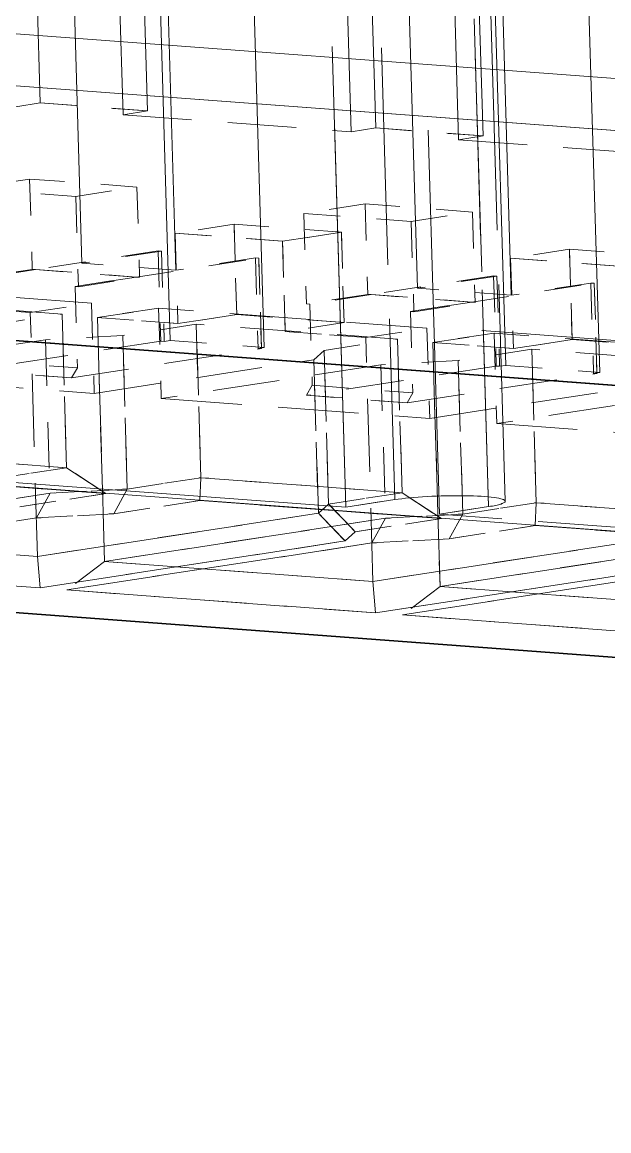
# Model space of a CAD drawing. Extents: x 23 to 417, y 3 to 294.
# Drawn here: x 358.016 to 359.63, y 105.832 to 108.879 of the extents above; entities that cross this region are included whole.
import ezdxf

# ---------------------------------------------------------------- set-up
doc = ezdxf.new("R2010")
doc.units = 0
doc.linetypes.add('DASHED', pattern=[15, 12, -3])
doc.layers.get('0').update_dxf_attribs({"lineweight": 13})

# ---------------------------------------------------------------- blocks, each defined once
blk = doc.blocks.new('BLOCK3535')
at = {"color": 7, "linetype": 'DASHED', "lineweight": 13, "ltscale": 0.20616}
for p, q in [((12.3175, -48.6523), (12.0735, -40.4096)), ((12.3175, -48.6523), (12.0735, -40.4096)), ((12.8342, -48.6908), (12.5902, -40.4481)), ((12.8342, -48.6908), (12.5902, -40.4481)), ((14.163, -48.7898), (13.919, -40.547)), ((14.163, -48.7898), (13.919, -40.547)), ((14.6797, -48.8283), (14.4357, -40.5855)), ((14.6797, -48.8283), (14.4357, -40.5855))]:
    blk.add_line(p, q, dxfattribs=at)
at = {"color": 7, "linetype": 'DASHED', "lineweight": 13, "ltscale": 0.19374}
for p, q in [((11.831, -48.2283), (11.6017, -40.482)), ((11.831, -48.2283), (11.6017, -40.482)), ((12.3478, -48.2667), (12.1184, -40.5205)), ((12.3478, -48.2667), (12.1184, -40.5205)), ((13.6765, -48.3657), (13.4472, -40.6195)), ((13.6765, -48.3657), (13.4472, -40.6195)), ((14.1933, -48.4042), (13.9639, -40.658)), ((14.1933, -48.4042), (13.9639, -40.658))]:
    blk.add_line(p, q, dxfattribs=at)
at = {"color": 7, "linetype": 'DASHED', "lineweight": 13, "ltscale": 0.211127}
for p, q in [((13.2824, -49.5691), (13.0325, -41.1277)), ((13.0325, -41.1277), (13.2824, -49.5691)), ((13.5493, -41.1662), (13.7992, -49.6076)), ((13.5493, -41.1662), (13.7992, -49.6076))]:
    blk.add_line(p, q, dxfattribs=at)
at = {"color": 7, "linetype": 'DASHED', "lineweight": 13, "ltscale": 0.090661}
for p, q in [((11.4947, -43.7224), (11.602, -47.3472)), ((11.4947, -43.7224), (11.602, -47.3472)), ((12.0578, -47.4119), (11.9505, -43.7871)), ((12.0578, -47.4119), (11.9505, -43.7871)), ((12.0853, -43.7664), (12.1926, -47.3912)), ((12.0853, -43.7664), (12.1926, -47.3912)), ((13.3402, -43.8598), (13.4475, -47.4847)), ((13.3402, -43.8598), (13.4475, -47.4847)), ((13.3127, -47.5054), (13.2054, -43.8805)), ((13.3127, -47.5054), (13.2054, -43.8805)), ((13.9033, -47.5494), (13.796, -43.9245)), ((13.9033, -47.5494), (13.796, -43.9245)), ((13.9308, -43.9038), (14.0381, -47.5286)), ((13.9308, -43.9038), (14.0381, -47.5286))]:
    blk.add_line(p, q, dxfattribs=at)
at = {"color": 7, "linetype": 'DASHED', "lineweight": 13}
blk.add_line((70.8736, -52.8313), (-48.7142, -43.9261), dxfattribs=at)
at = {"color": 7, "lineweight": 35}
blk.add_line((69.7953, -52.997), (-49.7925, -44.0918), dxfattribs=at)
at = {"color": 7, "linetype": 'DASHED', "lineweight": 13, "ltscale": 0.099354}
for p, q in [((13.4344, -45.5552), (13.552, -49.5277)), ((13.4344, -45.5552), (13.552, -49.5277)), ((14.1602, -49.5365), (14.0426, -45.5641)), ((14.1602, -49.5365), (14.0426, -45.5641)), ((14.0687, -49.5661), (13.9511, -45.5937)), ((13.9511, -45.5937), (14.0687, -49.5661))]:
    blk.add_line(p, q, dxfattribs=at)
at = {"color": 7, "linetype": 'DASHED', "lineweight": 13, "ltscale": 0.468202}
for p, q in [((4.0137, -46.4115), (22.69, -47.8022)), ((4.0137, -46.4115), (22.69, -47.8022)), ((22.5289, -48.0764), (3.8526, -46.6856)), ((3.8526, -46.6856), (22.5289, -48.0764))]:
    blk.add_line(p, q, dxfattribs=at)
at = {"color": 7, "linetype": 'DASHED', "lineweight": 13, "ltscale": 0.003409}
for p, q in [((11.4673, -47.368), (11.602, -47.3472)), ((11.602, -47.3472), (11.4673, -47.368)), ((12.1926, -47.3912), (12.0578, -47.4119)), ((12.1926, -47.3912), (12.0578, -47.4119)), ((13.3127, -47.5054), (13.4475, -47.4847)), ((13.4475, -47.4847), (13.3127, -47.5054)), ((14.0381, -47.5286), (13.9033, -47.5494)), ((14.0381, -47.5286), (13.9033, -47.5494))]:
    blk.add_line(p, q, dxfattribs=at)
at = {"color": 7, "linetype": 'DASHED', "lineweight": 13, "ltscale": 0.014805}
for p, q in [((11.602, -47.3472), (12.1926, -47.3912)), ((12.1926, -47.3912), (11.602, -47.3472)), ((13.4475, -47.4847), (14.0381, -47.5286)), ((14.0381, -47.5286), (13.4475, -47.4847)), ((12.1341, -47.8092), (11.5435, -47.7652)), ((12.1341, -47.8092), (11.5435, -47.7652)), ((11.2066, -47.817), (11.7971, -47.861)), ((11.2066, -47.817), (11.7971, -47.861)), ((13.0521, -47.9544), (13.6426, -47.9984)), ((13.0521, -47.9544), (13.6426, -47.9984)), ((13.9796, -47.9466), (13.389, -47.9026)), ((13.9796, -47.9466), (13.389, -47.9026)), ((13.2585, -48.0574), (12.6679, -48.0134)), ((13.2585, -48.0574), (12.6679, -48.0134)), ((12.935, -48.1071), (12.3444, -48.0631)), ((12.3444, -48.0631), (12.935, -48.1071)), ((14.7805, -48.2445), (14.1899, -48.2005)), ((14.1899, -48.2005), (14.7805, -48.2445)), ((15.104, -48.1948), (14.5134, -48.1508)), ((15.104, -48.1948), (14.5134, -48.1508)), ((12.6826, -48.51), (13.2732, -48.5539)), ((13.2732, -48.5539), (12.6826, -48.51)), ((14.5281, -48.6474), (15.1187, -48.6914)), ((15.1187, -48.6914), (14.5281, -48.6474))]:
    blk.add_line(p, q, dxfattribs=at)
at = {"color": 7, "linetype": 'DASHED', "lineweight": 13, "ltscale": 0.03146}
for p, q in [((12.0578, -47.4119), (13.3127, -47.5054)), ((12.0578, -47.4119), (13.3127, -47.5054)), ((13.9033, -47.5494), (15.1582, -47.6428)), ((13.9033, -47.5494), (15.1582, -47.6428))]:
    blk.add_line(p, q, dxfattribs=at)
at = {"color": 7, "linetype": 'DASHED', "lineweight": 13, "ltscale": 0.008523}
for p, q in [((11.5435, -47.7652), (11.2066, -47.817)), ((11.5435, -47.7652), (11.2066, -47.817)), ((11.7971, -47.861), (12.1341, -47.8092)), ((11.7971, -47.861), (12.1341, -47.8092)), ((13.389, -47.9026), (13.0521, -47.9544)), ((13.389, -47.9026), (13.0521, -47.9544)), ((13.6426, -47.9984), (13.9796, -47.9466)), ((13.6426, -47.9984), (13.9796, -47.9466)), ((11.5583, -48.2618), (11.2213, -48.3135)), ((11.5583, -48.2618), (11.2213, -48.3135)), ((11.5767, -48.2631), (11.2397, -48.3149)), ((11.5767, -48.2631), (11.2397, -48.3149)), ((11.7934, -48.3561), (12.1304, -48.3044)), ((12.1304, -48.3044), (11.7934, -48.3561)), ((11.8118, -48.3575), (12.1488, -48.3057)), ((11.8118, -48.3575), (12.1488, -48.3057)), ((13.4037, -48.3992), (13.0668, -48.451)), ((13.4037, -48.3992), (13.0668, -48.451)), ((13.4222, -48.4006), (13.0852, -48.4523)), ((13.4222, -48.4006), (13.0852, -48.4523)), ((13.6389, -48.4936), (13.9758, -48.4418)), ((13.9758, -48.4418), (13.6389, -48.4936)), ((13.6573, -48.4949), (13.9943, -48.4432)), ((13.6573, -48.4949), (13.9943, -48.4432)), ((11.5471, -48.4992), (11.8841, -48.4474)), ((11.5471, -48.4992), (11.8841, -48.4474)), ((11.9162, -48.5267), (12.2532, -48.4749)), ((12.2532, -48.4749), (11.9162, -48.5267)), ((13.3926, -48.6366), (13.7296, -48.5849)), ((13.3926, -48.6366), (13.7296, -48.5849)), ((13.7617, -48.6641), (14.0987, -48.6123)), ((14.0987, -48.6123), (13.7617, -48.6641))]:
    blk.add_line(p, q, dxfattribs=at)
at = {"color": 7, "linetype": 'DASHED', "lineweight": 13, "ltscale": 0.012419}
for p, q in [((11.5435, -47.7652), (11.5583, -48.2618)), ((11.5435, -47.7652), (11.5583, -48.2618)), ((12.1341, -47.8092), (12.1488, -48.3057)), ((12.1341, -47.8092), (12.1488, -48.3057)), ((11.7971, -47.861), (11.8118, -48.3575)), ((11.7971, -47.861), (11.8118, -48.3575)), ((13.0521, -47.9544), (13.0668, -48.451)), ((13.0521, -47.9544), (13.0668, -48.451)), ((13.389, -47.9026), (13.4037, -48.3992)), ((13.389, -47.9026), (13.4037, -48.3992)), ((13.9796, -47.9466), (13.9943, -48.4432)), ((13.9796, -47.9466), (13.9943, -48.4432)), ((12.6826, -48.51), (12.6679, -48.0134)), ((12.6679, -48.0134), (12.6826, -48.51)), ((13.6426, -47.9984), (13.6573, -48.4949)), ((13.6426, -47.9984), (13.6573, -48.4949)), ((12.3444, -48.0631), (12.3591, -48.5597)), ((12.3444, -48.0631), (12.3591, -48.5597)), ((13.2732, -48.5539), (13.2585, -48.0574)), ((13.2585, -48.0574), (13.2732, -48.5539)), ((12.9497, -48.6036), (12.935, -48.1071)), ((12.935, -48.1071), (12.9497, -48.6036)), ((12.2507, -48.1596), (12.2654, -48.6561)), ((12.2507, -48.1596), (12.2654, -48.6561)), ((12.2691, -48.161), (12.2838, -48.6575)), ((12.2691, -48.161), (12.2838, -48.6575)), ((12.7858, -48.1994), (12.8005, -48.696)), ((12.7858, -48.1994), (12.8005, -48.696)), ((12.819, -48.6974), (12.8043, -48.2008)), ((12.8043, -48.2008), (12.819, -48.6974)), ((14.1899, -48.2005), (14.2046, -48.6971)), ((14.1899, -48.2005), (14.2046, -48.6971)), ((14.5281, -48.6474), (14.5134, -48.1508)), ((14.5134, -48.1508), (14.5281, -48.6474)), ((14.0961, -48.297), (14.1108, -48.7936)), ((14.0961, -48.297), (14.1108, -48.7936)), ((14.1146, -48.2984), (14.1293, -48.7949)), ((14.1146, -48.2984), (14.1293, -48.7949)), ((14.6313, -48.3369), (14.646, -48.8334)), ((14.6313, -48.3369), (14.646, -48.8334)), ((14.6645, -48.8348), (14.6498, -48.3382)), ((14.6498, -48.3382), (14.6645, -48.8348)), ((11.8841, -48.4474), (11.8988, -48.944)), ((11.8841, -48.4474), (11.8988, -48.944)), ((12.2532, -48.4749), (12.2679, -48.9715)), ((12.2532, -48.4749), (12.2679, -48.9715)), ((13.7296, -48.5849), (13.7443, -49.0814)), ((13.7296, -48.5849), (13.7443, -49.0814)), ((14.0987, -48.6123), (14.1134, -49.1089)), ((14.0987, -48.6123), (14.1134, -49.1089))]:
    blk.add_line(p, q, dxfattribs=at)
at = {"color": 7, "linetype": 'DASHED', "lineweight": 13, "ltscale": 0.008182}
for p, q in [((12.6679, -48.0134), (12.3444, -48.0631)), ((12.6679, -48.0134), (12.3444, -48.0631)), ((13.2585, -48.0574), (12.935, -48.1071)), ((12.935, -48.1071), (13.2585, -48.0574)), ((14.5134, -48.1508), (14.1899, -48.2005)), ((14.5134, -48.1508), (14.1899, -48.2005)), ((12.3591, -48.5597), (12.6826, -48.51)), ((12.6826, -48.51), (12.3591, -48.5597)), ((13.2732, -48.5539), (12.9497, -48.6036)), ((13.2732, -48.5539), (12.9497, -48.6036)), ((14.2046, -48.6971), (14.5281, -48.6474)), ((14.5281, -48.6474), (14.2046, -48.6971))]:
    blk.add_line(p, q, dxfattribs=at)
at = {"color": 7, "lineweight": 35, "ltscale": 0.397879}
for p, q in [((21.2461, -49.382), (5.3749, -48.2002)), ((5.3749, -48.2002), (21.2461, -49.382))]:
    blk.add_line(p, q, dxfattribs=at)
at = {"color": 7, "linetype": 'DASHED', "lineweight": 13, "ltscale": 0.017046}
for p, q in [((12.2507, -48.1596), (11.5767, -48.2631)), ((12.2507, -48.1596), (11.5767, -48.2631)), ((12.1304, -48.3044), (12.8043, -48.2008)), ((12.1304, -48.3044), (12.8043, -48.2008)), ((14.0961, -48.297), (13.4222, -48.4006)), ((14.0961, -48.297), (13.4222, -48.4006)), ((13.9758, -48.4418), (14.6498, -48.3382)), ((13.9758, -48.4418), (14.6498, -48.3382))]:
    blk.add_line(p, q, dxfattribs=at)
at = {"color": 7, "linetype": 'DASHED', "lineweight": 13, "ltscale": 0.01108}
for p, q in [((12.2691, -48.161), (11.831, -48.2283)), ((12.2691, -48.161), (11.831, -48.2283)), ((12.7858, -48.1994), (12.3478, -48.2667)), ((12.7858, -48.1994), (12.3478, -48.2667)), ((14.1146, -48.2984), (13.6765, -48.3657)), ((14.1146, -48.2984), (13.6765, -48.3657)), ((14.6313, -48.3369), (14.1933, -48.4042)), ((14.6313, -48.3369), (14.1933, -48.4042))]:
    blk.add_line(p, q, dxfattribs=at)
at = {"color": 7, "linetype": 'DASHED', "lineweight": 13, "ltscale": 0.00046265}
for p, q in [((12.2691, -48.161), (12.2507, -48.1596)), ((12.2691, -48.161), (12.2507, -48.1596)), ((12.8043, -48.2008), (12.7858, -48.1994)), ((12.8043, -48.2008), (12.7858, -48.1994)), ((11.5767, -48.2631), (11.5583, -48.2618)), ((11.5767, -48.2631), (11.5583, -48.2618)), ((12.1488, -48.3057), (12.1304, -48.3044)), ((12.1488, -48.3057), (12.1304, -48.3044)), ((14.1146, -48.2984), (14.0961, -48.297)), ((14.1146, -48.2984), (14.0961, -48.297)), ((11.7934, -48.3561), (11.8118, -48.3575)), ((11.7934, -48.3561), (11.8118, -48.3575)), ((14.6498, -48.3382), (14.6313, -48.3369)), ((14.6498, -48.3382), (14.6313, -48.3369)), ((13.4222, -48.4006), (13.4037, -48.3992)), ((13.4222, -48.4006), (13.4037, -48.3992)), ((13.9943, -48.4432), (13.9758, -48.4418)), ((13.9943, -48.4432), (13.9758, -48.4418)), ((13.0668, -48.451), (13.0852, -48.4523)), ((13.0668, -48.451), (13.0852, -48.4523)), ((13.6389, -48.4936), (13.6573, -48.4949)), ((13.6389, -48.4936), (13.6573, -48.4949)), ((12.2838, -48.6575), (12.2654, -48.6561)), ((12.2838, -48.6575), (12.2654, -48.6561)), ((12.819, -48.6974), (12.8005, -48.696)), ((12.819, -48.6974), (12.8005, -48.696)), ((14.1293, -48.7949), (14.1108, -48.7936)), ((14.1293, -48.7949), (14.1108, -48.7936)), ((14.6645, -48.8348), (14.646, -48.8334)), ((14.6645, -48.8348), (14.646, -48.8334))]:
    blk.add_line(p, q, dxfattribs=at)
at = {"color": 7, "linetype": 'DASHED', "lineweight": 13, "ltscale": 0.013879}
for p, q in [((11.5767, -48.2631), (12.1304, -48.3044)), ((12.1304, -48.3044), (11.5767, -48.2631)), ((13.4222, -48.4006), (13.9758, -48.4418)), ((13.9758, -48.4418), (13.4222, -48.4006)), ((11.253, -48.7618), (11.8066, -48.803)), ((11.253, -48.7618), (11.8066, -48.803)), ((11.7744, -48.8579), (11.2207, -48.8166)), ((11.2207, -48.8166), (11.7744, -48.8579)), ((13.0985, -48.8992), (13.6521, -48.9405)), ((13.0985, -48.8992), (13.6521, -48.9405)), ((13.6199, -48.9953), (13.0662, -48.9541)), ((13.0662, -48.9541), (13.6199, -48.9953))]:
    blk.add_line(p, q, dxfattribs=at)
at = {"color": 7, "linetype": 'DASHED', "lineweight": 13, "ltscale": 0.012954}
for p, q in [((12.3478, -48.2667), (11.831, -48.2283)), ((12.3478, -48.2667), (11.831, -48.2283)), ((14.1933, -48.4042), (13.6765, -48.3657)), ((14.1933, -48.4042), (13.6765, -48.3657)), ((12.3175, -48.6523), (12.8342, -48.6908)), ((12.3175, -48.6523), (12.8342, -48.6908)), ((14.163, -48.7898), (14.6797, -48.8283)), ((14.163, -48.7898), (14.6797, -48.8283))]:
    blk.add_line(p, q, dxfattribs=at)
at = {"color": 7, "linetype": 'DASHED', "lineweight": 13, "ltscale": 0.037012}
for p, q in [((11.8841, -48.4474), (10.4077, -48.3375)), ((11.8841, -48.4474), (10.4077, -48.3375)), ((13.7296, -48.5849), (12.2532, -48.4749)), ((13.7296, -48.5849), (12.2532, -48.4749)), ((15.5751, -48.7223), (14.0987, -48.6123)), ((15.5751, -48.7223), (14.0987, -48.6123)), ((10.4224, -48.834), (11.8988, -48.944)), ((10.4224, -48.834), (11.8988, -48.944)), ((12.2679, -48.9715), (13.7443, -49.0814)), ((12.2679, -48.9715), (13.7443, -49.0814)), ((14.1134, -49.1089), (15.5898, -49.2188)), ((14.1134, -49.1089), (15.5898, -49.2188)), ((11.5868, -49.8399), (10.1104, -49.73)), ((10.1104, -49.73), (11.5868, -49.8399)), ((13.4323, -49.9773), (11.9559, -49.8674)), ((11.9559, -49.8674), (13.4323, -49.9773)), ((15.2778, -50.1147), (13.8014, -50.0048)), ((13.8014, -50.0048), (15.2778, -50.1147))]:
    blk.add_line(p, q, dxfattribs=at)
at = {"color": 7, "linetype": 'DASHED', "lineweight": 13, "ltscale": 0.011177}
for p, q in [((11.7934, -48.3561), (11.8066, -48.803)), ((11.7934, -48.3561), (11.8066, -48.803)), ((13.0852, -48.4523), (13.0985, -48.8992)), ((13.0852, -48.4523), (13.0985, -48.8992)), ((13.6389, -48.4936), (13.6521, -48.9405)), ((13.6389, -48.4936), (13.6521, -48.9405))]:
    blk.add_line(p, q, dxfattribs=at)
at = {"color": 7, "linetype": 'DASHED', "lineweight": 13, "ltscale": 0.027759}
for p, q in [((11.7221, -48.5081), (10.6148, -48.4256)), ((11.7221, -48.5081), (10.6148, -48.4256)), ((13.5676, -48.6455), (12.4603, -48.5631)), ((13.5676, -48.6455), (12.4603, -48.5631)), ((15.4131, -48.7829), (14.3058, -48.7005)), ((15.4131, -48.7829), (14.3058, -48.7005)), ((10.6398, -49.2698), (11.7471, -49.3522)), ((11.7471, -49.3522), (10.6398, -49.2698)), ((12.4853, -49.4072), (13.5926, -49.4897)), ((13.5926, -49.4897), (12.4853, -49.4072)), ((14.3308, -49.5446), (15.4381, -49.6271)), ((15.4381, -49.6271), (14.3308, -49.5446))]:
    blk.add_line(p, q, dxfattribs=at)
at = {"color": 7, "linetype": 'DASHED', "lineweight": 13, "ltscale": 0.011104}
for p, q in [((11.5471, -48.4992), (11.1042, -48.4662)), ((11.1042, -48.4662), (11.5471, -48.4992)), ((12.3591, -48.5597), (11.9162, -48.5267)), ((11.9162, -48.5267), (12.3591, -48.5597)), ((13.3926, -48.6366), (12.9497, -48.6036)), ((12.9497, -48.6036), (13.3926, -48.6366)), ((14.2046, -48.6971), (13.7617, -48.6641)), ((13.7617, -48.6641), (14.2046, -48.6971))]:
    blk.add_line(p, q, dxfattribs=at)
at = {"color": 7, "linetype": 'DASHED', "lineweight": 13, "ltscale": 0.033532}
for p, q in [((11.5868, -49.8399), (11.5471, -48.4992)), ((11.5868, -49.8399), (11.5471, -48.4992)), ((11.9559, -49.8674), (11.9162, -48.5267)), ((11.9162, -48.5267), (11.9559, -49.8674)), ((13.4323, -49.9773), (13.3926, -48.6366)), ((13.4323, -49.9773), (13.3926, -48.6366)), ((13.8014, -50.0048), (13.7617, -48.6641)), ((13.7617, -48.6641), (13.8014, -50.0048))]:
    blk.add_line(p, q, dxfattribs=at)
at = {"color": 7, "linetype": 'DASHED', "lineweight": 13, "ltscale": 0.010228}
for p, q in [((11.3177, -48.5702), (11.7221, -48.5081)), ((11.3177, -48.5702), (11.7221, -48.5081)), ((12.4603, -48.5631), (12.0559, -48.6252)), ((12.4603, -48.5631), (12.0559, -48.6252)), ((13.1632, -48.7076), (13.5676, -48.6455)), ((13.1632, -48.7076), (13.5676, -48.6455)), ((14.3058, -48.7005), (13.9014, -48.7626)), ((14.3058, -48.7005), (13.9014, -48.7626)), ((11.7471, -49.3522), (11.3427, -49.4144)), ((11.3427, -49.4144), (11.7471, -49.3522)), ((12.0809, -49.4693), (12.4853, -49.4072)), ((12.4853, -49.4072), (12.0809, -49.4693)), ((13.5926, -49.4897), (13.1882, -49.5518)), ((13.1882, -49.5518), (13.5926, -49.4897)), ((13.9264, -49.6067), (14.3308, -49.5446)), ((14.3308, -49.5446), (13.9264, -49.6067))]:
    blk.add_line(p, q, dxfattribs=at)
at = {"color": 7, "linetype": 'DASHED', "lineweight": 13, "ltscale": 0.021113}
for p, q in [((11.7471, -49.3522), (11.7221, -48.5081)), ((11.7221, -48.5081), (11.7471, -49.3522)), ((12.4853, -49.4072), (12.4603, -48.5631)), ((12.4603, -48.5631), (12.4853, -49.4072)), ((12.0809, -49.4693), (12.0559, -48.6252)), ((12.0559, -48.6252), (12.0809, -49.4693)), ((11.6308, -48.6484), (11.6557, -49.4925)), ((11.6308, -48.6484), (11.6557, -49.4925)), ((13.5926, -49.4897), (13.5676, -48.6455)), ((13.5676, -48.6455), (13.5926, -49.4897)), ((13.1882, -49.5518), (13.1632, -48.7076)), ((13.1632, -48.7076), (13.1882, -49.5518)), ((14.3308, -49.5446), (14.3058, -48.7005)), ((14.3058, -48.7005), (14.3308, -49.5446)), ((13.1321, -49.6025), (13.1071, -48.7583)), ((13.1071, -48.7583), (13.1321, -49.6025)), ((13.4762, -48.7858), (13.5012, -49.63)), ((13.4762, -48.7858), (13.5012, -49.63)), ((13.9264, -49.6067), (13.9014, -48.7626)), ((13.9014, -48.7626), (13.9264, -49.6067))]:
    blk.add_line(p, q, dxfattribs=at)
at = {"color": 7, "linetype": 'DASHED', "lineweight": 13, "ltscale": 0.010645}
for p, q in [((12.0559, -48.6252), (11.6308, -48.6484)), ((12.0559, -48.6252), (11.6308, -48.6484)), ((13.9014, -48.7626), (13.4762, -48.7858)), ((13.9014, -48.7626), (13.4762, -48.7858)), ((11.6557, -49.4925), (12.0809, -49.4693)), ((12.0809, -49.4693), (11.6557, -49.4925)), ((11.5813, -49.6284), (12.0065, -49.6051)), ((12.0065, -49.6051), (11.5813, -49.6284)), ((13.5012, -49.63), (13.9264, -49.6067)), ((13.9264, -49.6067), (13.5012, -49.63)), ((13.4268, -49.7658), (13.852, -49.7426)), ((13.852, -49.7426), (13.4268, -49.7658))]:
    blk.add_line(p, q, dxfattribs=at)
at = {"color": 7, "linetype": 'DASHED', "lineweight": 13, "ltscale": 0.030563}
for p, q in [((11.6308, -48.6484), (10.4224, -48.834)), ((11.6308, -48.6484), (10.4224, -48.834)), ((11.8988, -48.944), (13.1071, -48.7583)), ((11.8988, -48.944), (13.1071, -48.7583)), ((13.4762, -48.7858), (12.2679, -48.9715)), ((13.4762, -48.7858), (12.2679, -48.9715)), ((13.7443, -49.0814), (14.9526, -48.8958)), ((13.7443, -49.0814), (14.9526, -48.8958)), ((15.3217, -48.9233), (14.1134, -49.1089)), ((15.3217, -48.9233), (14.1134, -49.1089))]:
    blk.add_line(p, q, dxfattribs=at)
at = {"color": 7, "linetype": 'DASHED', "lineweight": 13, "ltscale": 0.026422}
for p, q in [((12.2654, -48.6561), (11.2207, -48.8166)), ((12.2654, -48.6561), (11.2207, -48.8166)), ((11.7744, -48.8579), (12.819, -48.6974)), ((11.7744, -48.8579), (12.819, -48.6974)), ((14.1108, -48.7936), (13.0662, -48.9541)), ((14.1108, -48.7936), (13.0662, -48.9541)), ((13.6199, -48.9953), (14.6645, -48.8348)), ((13.6199, -48.9953), (14.6645, -48.8348))]:
    blk.add_line(p, q, dxfattribs=at)
at = {"color": 7, "linetype": 'DASHED', "lineweight": 13, "ltscale": 0.000852315}
for p, q in [((12.2838, -48.6575), (12.3175, -48.6523)), ((12.2838, -48.6575), (12.3175, -48.6523)), ((12.8342, -48.6908), (12.8005, -48.696)), ((12.8342, -48.6908), (12.8005, -48.696)), ((14.1293, -48.7949), (14.163, -48.7898)), ((14.1293, -48.7949), (14.163, -48.7898)), ((14.6797, -48.8283), (14.646, -48.8334)), ((14.6797, -48.8283), (14.646, -48.8334))]:
    blk.add_line(p, q, dxfattribs=at)
at = {"color": 7, "linetype": 'DASHED', "lineweight": 13, "ltscale": 0.00189}
for p, q in [((13.1071, -48.7583), (13.1632, -48.7076)), ((13.1071, -48.7583), (13.1632, -48.7076)), ((13.1882, -49.5518), (13.1321, -49.6025)), ((13.1321, -49.6025), (13.1882, -49.5518)), ((13.3352, -49.7041), (13.2791, -49.7548)), ((13.2791, -49.7548), (13.3352, -49.7041))]:
    blk.add_line(p, q, dxfattribs=at)
at = {"color": 7, "linetype": 'DASHED', "lineweight": 13, "ltscale": 0.00159}
for p, q in [((11.8066, -48.803), (11.7744, -48.8579)), ((11.8066, -48.803), (11.7744, -48.8579)), ((13.0985, -48.8992), (13.0662, -48.9541)), ((13.0985, -48.8992), (13.0662, -48.9541)), ((13.6521, -48.9405), (13.6199, -48.9953)), ((13.6521, -48.9405), (13.6199, -48.9953))]:
    blk.add_line(p, q, dxfattribs=at)
at = {"color": 7, "lineweight": 13, "ltscale": 0.407132}
blk.add_line((4.7392, -48.9541), (20.9795, -50.1634), dxfattribs=at)
blk.add_line((4.7392, -48.9541), (20.9795, -50.1634), dxfattribs=at)
at = {"color": 7, "linetype": 'DASHED', "lineweight": 13, "ltscale": 0.154525}
blk.add_line((13.2824, -49.5691), (7.1185, -49.1101), dxfattribs=at)
blk.add_line((13.2824, -49.5691), (7.1185, -49.1101), dxfattribs=at)
at = {"color": 7, "linetype": 'DASHED', "lineweight": 13, "ltscale": 0.006463}
for p, q in [((11.9633, -49.4939), (11.7471, -49.3522)), ((11.7471, -49.3522), (11.9633, -49.4939)), ((13.8088, -49.6313), (13.5926, -49.4897)), ((13.5926, -49.4897), (13.8088, -49.6313))]:
    blk.add_line(p, q, dxfattribs=at)
at = {"color": 7, "linetype": 'DASHED', "lineweight": 13, "ltscale": 0.033311}
for p, q in [((10.6346, -49.395), (11.9633, -49.4939)), ((11.9633, -49.4939), (10.6346, -49.395)), ((12.4801, -49.5324), (13.8088, -49.6313)), ((13.8088, -49.6313), (12.4801, -49.5324)), ((14.3255, -49.6698), (15.6543, -49.7688)), ((15.6543, -49.7688), (14.3255, -49.6698))]:
    blk.add_line(p, q, dxfattribs=at)
at = {"color": 7, "linetype": 'DASHED', "lineweight": 13, "ltscale": 0.003132}
for p, q in [((12.4801, -49.5324), (12.4853, -49.4072)), ((12.4853, -49.4072), (12.4801, -49.5324)), ((14.3255, -49.6698), (14.3308, -49.5446)), ((14.3308, -49.5446), (14.3255, -49.6698))]:
    blk.add_line(p, q, dxfattribs=at)
at = {"color": 7, "linetype": 'DASHED', "lineweight": 13, "ltscale": 0.003872}
for p, q in [((12.0065, -49.6051), (12.0809, -49.4693)), ((12.0809, -49.4693), (12.0065, -49.6051)), ((11.5813, -49.6284), (11.6557, -49.4925)), ((11.6557, -49.4925), (11.5813, -49.6284)), ((13.4268, -49.7658), (13.5012, -49.63)), ((13.5012, -49.63), (13.4268, -49.7658)), ((13.852, -49.7426), (13.9264, -49.6067)), ((13.9264, -49.6067), (13.852, -49.7426))]:
    blk.add_line(p, q, dxfattribs=at)
at = {"color": 7, "linetype": 'DASHED', "lineweight": 13, "ltscale": 0.039087}
for p, q in [((10.1104, -49.73), (11.6557, -49.4925)), ((11.6557, -49.4925), (10.1104, -49.73)), ((13.1321, -49.6025), (11.5868, -49.8399)), ((11.5868, -49.8399), (13.1321, -49.6025)), ((11.9559, -49.8674), (13.5012, -49.63)), ((13.5012, -49.63), (11.9559, -49.8674)), ((14.9776, -49.7399), (13.4323, -49.9773)), ((13.4323, -49.9773), (14.9776, -49.7399)), ((13.8014, -50.0048), (15.3467, -49.7674)), ((15.3467, -49.7674), (13.8014, -50.0048))]:
    blk.add_line(p, q, dxfattribs=at)
at = {"color": 7, "linetype": 'DASHED', "lineweight": 13, "ltscale": 0.011979}
for p, q in [((11.9633, -49.4939), (11.4897, -49.5667)), ((11.4897, -49.5667), (11.9633, -49.4939)), ((12.0065, -49.6051), (12.4801, -49.5324)), ((12.4801, -49.5324), (12.0065, -49.6051)), ((13.8088, -49.6313), (13.3352, -49.7041)), ((13.3352, -49.7041), (13.8088, -49.6313)), ((13.852, -49.7426), (14.3255, -49.6698)), ((14.3255, -49.6698), (13.852, -49.7426))]:
    blk.add_line(p, q, dxfattribs=at)
at = {"color": 7, "linetype": 'DASHED', "lineweight": 13, "ltscale": 0.006819}
for p, q in [((13.552, -49.5277), (13.2824, -49.5691)), ((13.2824, -49.5691), (13.552, -49.5277)), ((13.7992, -49.6076), (14.0687, -49.5661)), ((14.0687, -49.5661), (13.7992, -49.6076))]:
    blk.add_line(p, q, dxfattribs=at)
at = {"color": 7, "linetype": 'DASHED', "lineweight": 13, "ltscale": 0.005292}
for p, q in [((13.2791, -49.7548), (13.1321, -49.6025)), ((13.1321, -49.6025), (13.2791, -49.7548)), ((13.3352, -49.7041), (13.1882, -49.5518)), ((13.1882, -49.5518), (13.3352, -49.7041))]:
    blk.add_line(p, q, dxfattribs=at)
at = {"color": 7, "lineweight": 35, "ltscale": 0.407132}
for p, q in [((4.7598, -49.6492), (21.0001, -50.8586)), ((21.0001, -50.8586), (4.7598, -49.6492))]:
    blk.add_line(p, q, dxfattribs=at)
at = {"color": 7, "linetype": 'DASHED', "lineweight": 13, "ltscale": 0.04245}
for p, q in [((9.903, -49.8862), (11.5813, -49.6284)), ((11.5813, -49.6284), (9.903, -49.8862)), ((13.2791, -49.7548), (11.6009, -50.0126)), ((11.6009, -50.0126), (13.2791, -49.7548)), ((11.7485, -50.0236), (13.4268, -49.7658)), ((13.4268, -49.7658), (11.7485, -50.0236)), ((15.1246, -49.8922), (13.4463, -50.1501)), ((13.4463, -50.1501), (15.1246, -49.8922)), ((13.594, -50.1611), (15.2723, -49.9032)), ((15.2723, -49.9032), (13.594, -50.1611))]:
    blk.add_line(p, q, dxfattribs=at)
at = {"color": 7, "linetype": 'DASHED', "lineweight": 13, "ltscale": 0.046469}
blk.add_line((15.6528, -49.7456), (13.7992, -49.6076), dxfattribs=at)
blk.add_line((15.6528, -49.7456), (13.7992, -49.6076), dxfattribs=at)
at = {"color": 7, "linetype": 'DASHED', "lineweight": 13, "ltscale": 0.004333}
for p, q in [((11.5868, -49.8399), (11.6009, -50.0126)), ((11.5868, -49.8399), (11.6009, -50.0126)), ((13.4323, -49.9773), (13.4463, -50.1501)), ((13.4323, -49.9773), (13.4463, -50.1501))]:
    blk.add_line(p, q, dxfattribs=at)
at = {"color": 7, "linetype": 'DASHED', "lineweight": 13, "ltscale": 0.042564}
for p, q in [((11.6009, -50.0126), (9.903, -49.8862)), ((9.903, -49.8862), (11.6009, -50.0126)), ((13.4463, -50.1501), (11.7485, -50.0236)), ((11.7485, -50.0236), (13.4463, -50.1501)), ((15.2918, -50.2875), (13.594, -50.1611)), ((13.594, -50.1611), (15.2918, -50.2875))]:
    blk.add_line(p, q, dxfattribs=at)
at = {"color": 7, "linetype": 'DASHED', "lineweight": 13, "ltscale": 0.006492}
for p, q in [((11.9559, -49.8674), (11.7485, -50.0236)), ((11.9559, -49.8674), (11.7485, -50.0236)), ((13.8014, -50.0048), (13.594, -50.1611)), ((13.8014, -50.0048), (13.594, -50.1611))]:
    blk.add_line(p, q, dxfattribs=at)
at = {"color": 7, "linetype": 'DASHED', "lineweight": 13}
for major_axis, start_param, end_param in [((0.3498, 0.0104), 0.000221, 2.398303), ((-0.3498, -0.0104), 3.14117, 5.539895), ((0.3498, 0.0104), 5.539895, 6.283406), ((-0.3498, -0.0104), 2.398303, 3.14117)]:
    blk.add_ellipse((13.8104, -49.5469), major_axis=major_axis, ratio=0.113477, start_param=start_param, end_param=end_param, dxfattribs=at)

msp = doc.modelspace()

# ---------------------------------------------------------------- block references
at = {"lineweight": 0, "xscale": 0.5, "yscale": 0.5, "zscale": 0.5}
msp.add_blockref('BLOCK3535', (352.2652, 132.3303), dxfattribs=at)

doc.saveas('drawing.dxf')
